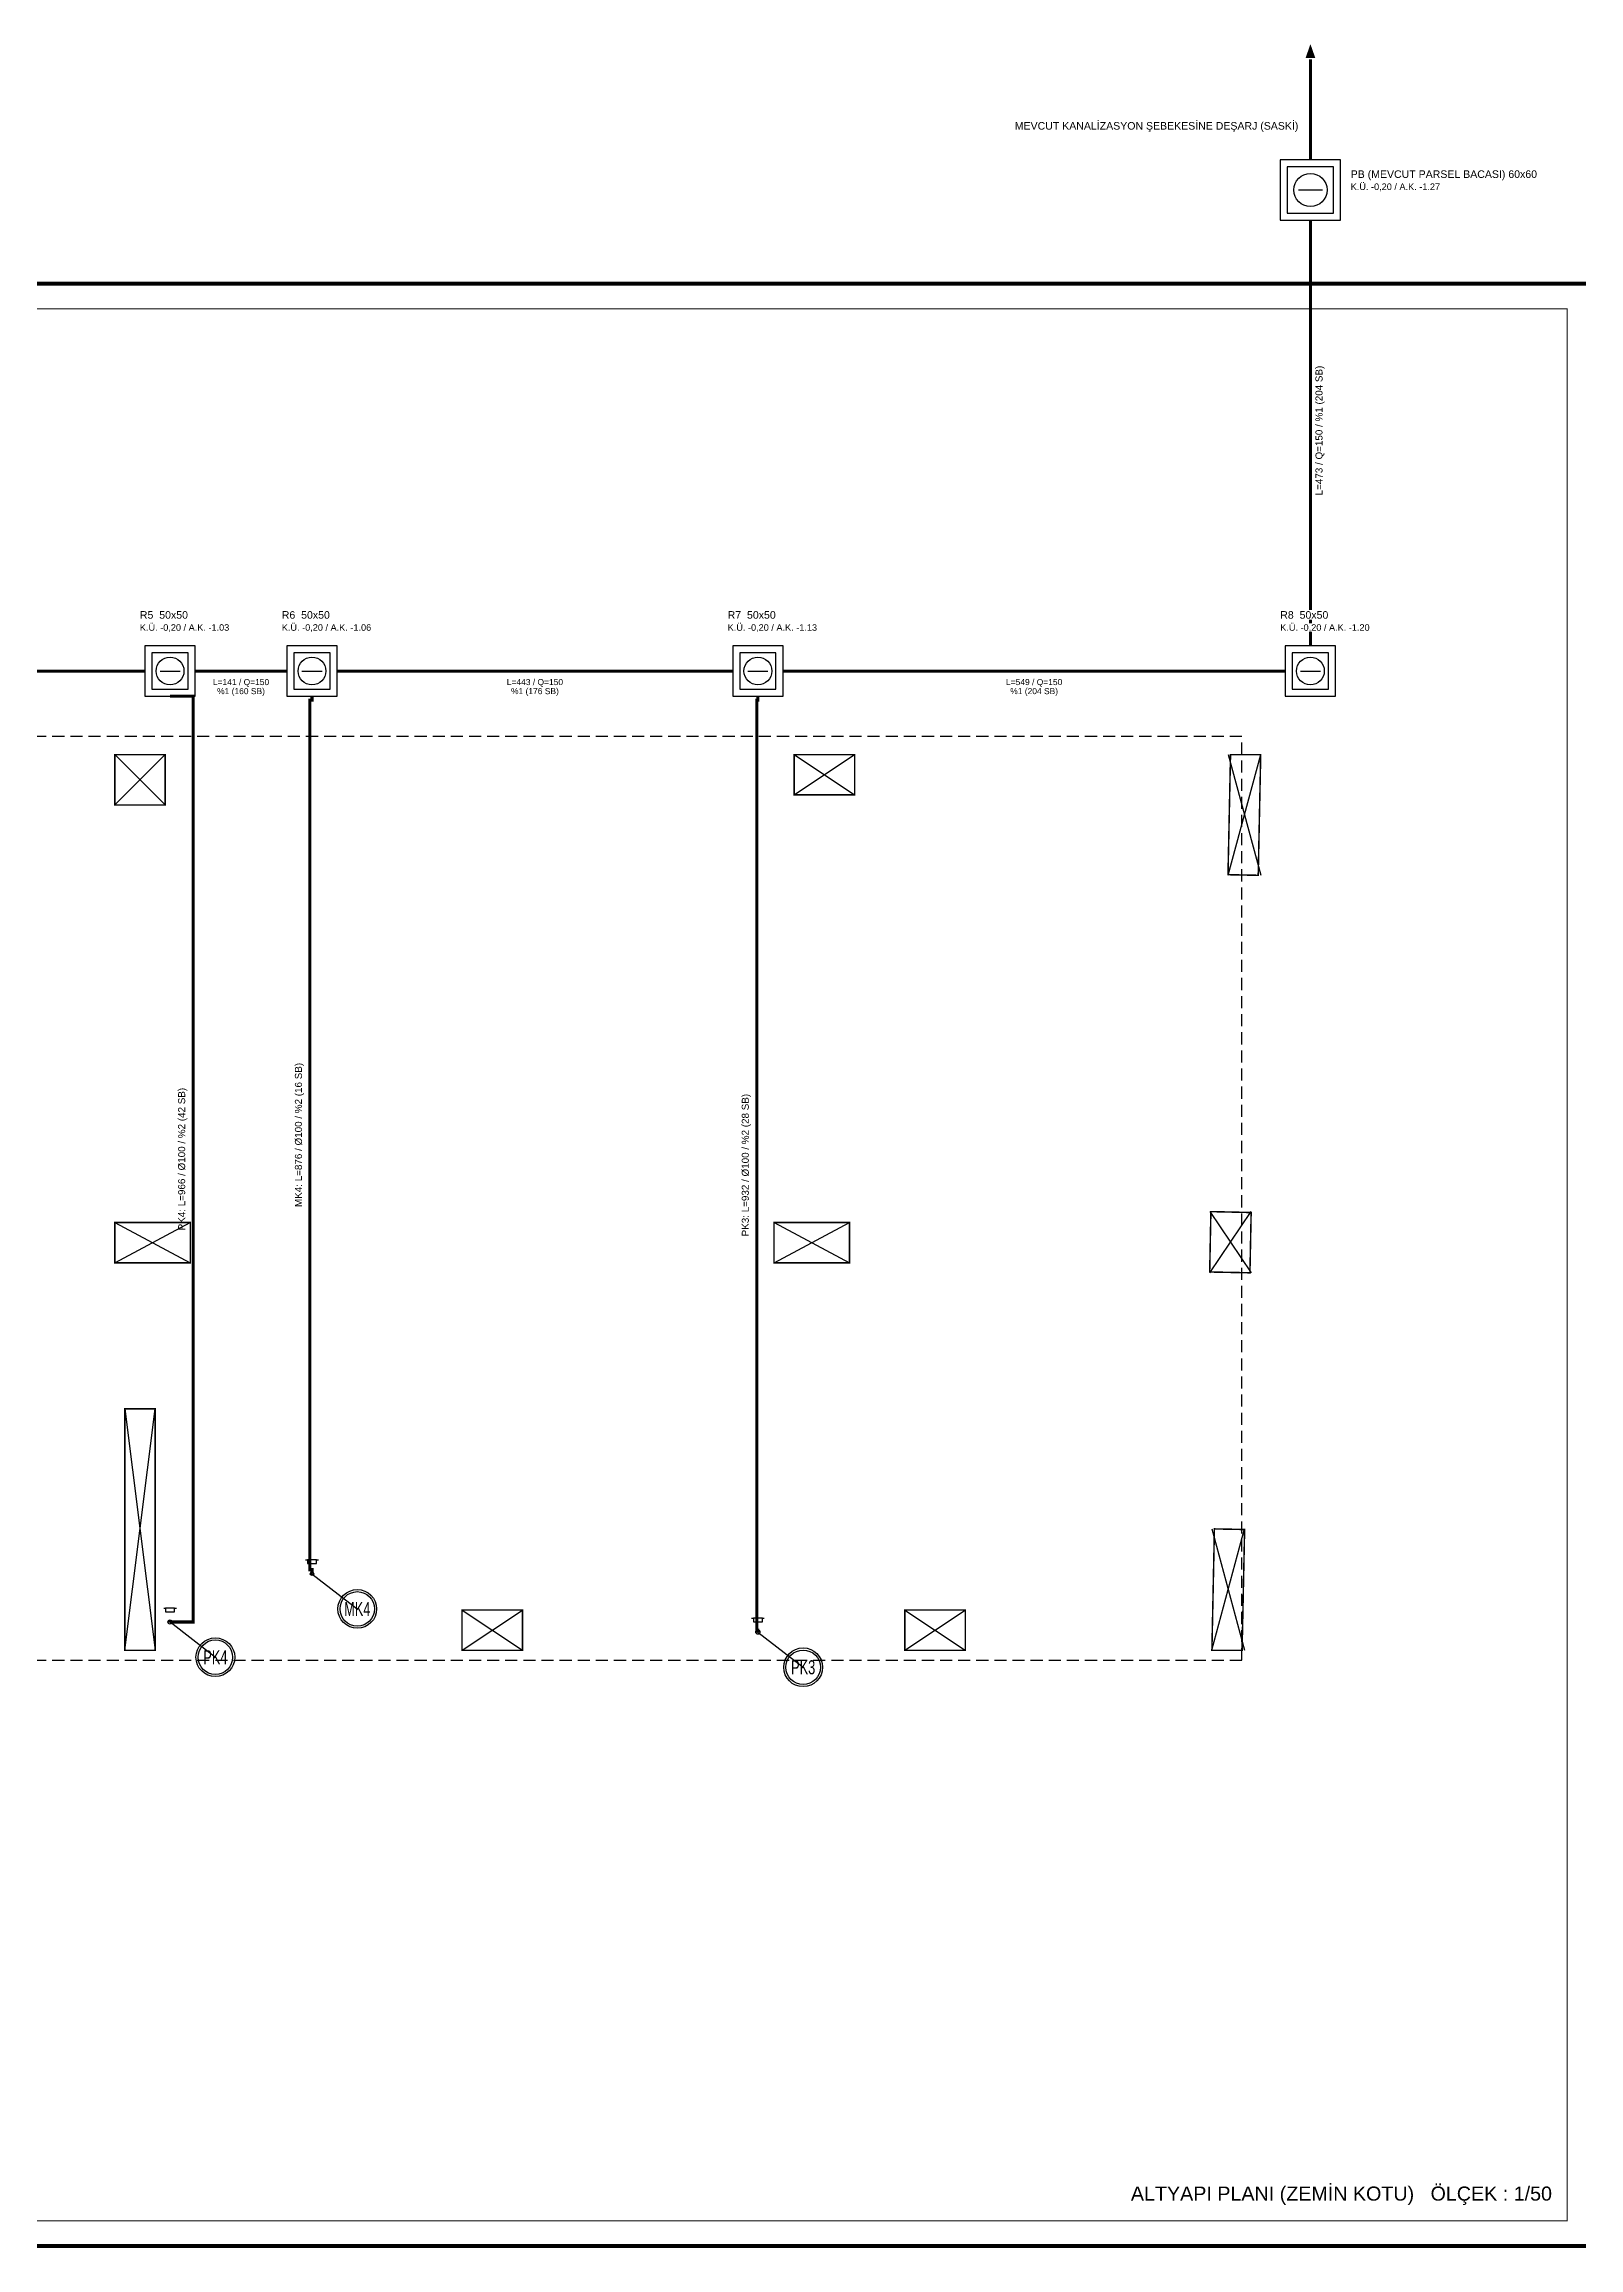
# Model space of a CAD drawing. Header units: centimetres. Extents: x -3952 to 26292, y -15092 to -10712.
# Drawn here: x 2262 to 3787, y -12902 to -10712 of the extents above; entities that cross this region are included whole.
import ezdxf
from ezdxf.enums import TextEntityAlignment as Align

# ---------------------------------------------------------------- set-up
doc = ezdxf.new("R2010")
doc.units = ezdxf.units.CM
doc.linetypes.add('DASHED', pattern=[18, 12, -6])
doc.linetypes.add('PIS', pattern=[38, 30, -8])
for name, color, linetype in [('MIMARI-KOLON', 8, 'Continuous'), ('MTY-BINA-HATTI', 8, 'DASHED'), ('MTY-PAFTA', 7, 'Continuous'), ('MTY-PIS-SU-BORUSU', 6, 'PIS'), ('MTY-PISSU-CAP', 211, 'Continuous'), ('MTY-PISSU-KOLON', 211, 'DASHED'), ('MTY-PISSU-KOLONNO', 211, 'Continuous'), ('MTY-ROGAR', 5, 'Continuous'), ('MTY-TEFRIS', 15, 'Continuous')]:
    doc.layers.add(name, color=color, linetype=linetype)
doc.layers.add('ROTAS-PAFTA-SINIRI', color=8, linetype='Continuous', plot=False)
doc.styles.add('ANOTATIVO', font='arial.ttf')
doc.styles.add('ROTAS', font='arial.ttf')

# ---------------------------------------------------------------- blocks, each defined once
blk = doc.blocks.new('ROTAS_PAFTA')
blk.add_lwpolyline([(0, 0), (1, 0), (1, 1), (0, 1)], close=True)
blk = doc.blocks.new('MTY-PIS SU KOLON')
at = {"layer": 'MTY-PISSU-KOLON', "linetype": 'Continuous', "lineweight": -3}
blk.add_hatch(color=256, dxfattribs=at).paths.add_polyline_path([(-2.7, -0.1, 0.848135), (0, -0.1, -0.848135), (2.7, -0.1, 0.414214), (0, 2.6, 0.414214)])
blk.add_circle((0, 0), 3.5, dxfattribs=at)
blk = doc.blocks.new('MTY-KOLON NO PIS SU')
at = {"color": 6, "linetype": 'Continuous', "ltscale": 100}
blk.add_circle((0, 0), 27.5, dxfattribs=at)
at = {"color": 7, "linetype": 'Continuous', "ltscale": 100}
blk.add_circle((0, 0), 24.5, dxfattribs=at)
at = {"style": 'ANOTATIVO', "width": 0.65}
blk.add_attdef('K', text='', height=20, dxfattribs=at).set_placement((0, 0), align=Align.MIDDLE_CENTER)

msp = doc.modelspace()

# ---------------------------------------------------------------- linework, layer by layer
at = {"layer": 'MIMARI-KOLON'}
for p, q in [((2332.1, -11468.1), (2382.1, -11418.1)), ((2332.1, -11418.1), (2382.1, -11468.1)), ((3007.1, -11458.1), (3067.1, -11418.1)), ((3007.1, -11418.1), (3067.1, -11458.1)), ((3438.1, -11538), (3470.6, -11418.1)), ((3438.1, -11418.1), (3470.6, -11538)), ((2332.1, -11923.1), (2407.1, -11883.1)), ((2332.1, -11883.1), (2407.1, -11923.1)), ((2987.1, -11923.1), (3062.1, -11883.1)), ((2987.1, -11883.1), (3062.1, -11923.1)), ((3419.9, -11933), (3461.1, -11872.2)), ((3419.9, -11872.2), (3461.1, -11933)), ((2342.1, -12308.1), (2372.1, -12068.1)), ((2342.1, -12068.1), (2372.1, -12308.1)), ((3422.1, -12308.1), (3454.6, -12187.5)), ((3422.1, -12187.5), (3454.6, -12308.1)), ((2677.1, -12308.1), (2737.1, -12268.1)), ((2677.1, -12268.1), (2737.1, -12308.1)), ((3117.1, -12308.1), (3177.1, -12268.1)), ((3117.1, -12268.1), (3177.1, -12308.1))]:
    msp.add_line(p, q, dxfattribs=at)
at = {"layer": 'MIMARI-KOLON', "const_width": 1.5}
for points in [[(2332.1, -11418.1), (2382.1, -11418.1), (2382.1, -11468.1), (2332.1, -11468.1), (2332.1, -11418.1)], [(3007.1, -11418.1), (3067.1, -11418.1), (3067.1, -11458.1), (3007.1, -11458.1), (3007.1, -11418.1)], [(3440.6, -11418.1), (3470.6, -11418.1), (3468.1, -11538), (3438.1, -11537.4), (3440.6, -11418.1)], [(2332.1, -11883.1), (2407.1, -11883.1), (2407.1, -11923.1), (2332.1, -11923.1), (2332.1, -11883.1)], [(2987.1, -11883.1), (3062.1, -11883.1), (3062.1, -11923.1), (2987.1, -11923.1), (2987.1, -11883.1)], [(3421.1, -11872.2), (3461.1, -11873.1), (3459.9, -11933), (3419.9, -11932.2), (3421.1, -11872.2)], [(2342.1, -12068.1), (2372.1, -12068.1), (2372.1, -12308.1), (2342.1, -12308.1), (2342.1, -12068.1)], [(3424.6, -12187.5), (3454.6, -12188.1), (3452.1, -12308.1), (3422.1, -12308.1), (3424.6, -12187.5)], [(2677.1, -12268.1), (2737.1, -12268.1), (2737.1, -12308.1), (2677.1, -12308.1), (2677.1, -12268.1)], [(3117.1, -12268.1), (3177.1, -12268.1), (3177.1, -12308.1), (3117.1, -12308.1), (3117.1, -12268.1)]]:
    msp.add_lwpolyline(points, close=True, dxfattribs=at)
at = {"layer": 'MTY-BINA-HATTI'}
msp.add_lwpolyline([(380, -12318), (3452, -12318), (3452, -11400), (380, -11400)], close=True, dxfattribs=at)
at = {"layer": 'MTY-PAFTA'}
for points, const_width in [([(0, -12900), (3800, -12900), (3800, -10950), (0, -10950)], 4), ([(25, -12875), (3775, -12875), (3775, -10975), (25, -10975)], 1)]:
    msp.add_lwpolyline(points, close=True, dxfattribs=dict(at, const_width=const_width))
at = {"layer": 'MTY-PIS-SU-BORUSU'}
for p, q in [((2521.7, -12218.2), (2523.4, -12218.2)), ((2532.6, -12218.2), (2534.3, -12218.2)), ((2380.7, -12266.2), (2382.4, -12266.2)), ((2391.6, -12266.2), (2393.3, -12266.2)), ((2964.7, -12276.2), (2966.4, -12276.2)), ((2975.6, -12276.2), (2977.3, -12276.2))]:
    msp.add_line(p, q, dxfattribs=at)
at = {"layer": 'MTY-PIS-SU-BORUSU', "const_width": 3}
for points in [[(3520, -10827), (3520, -10727)], [(3520, -11310), (3520, -10887)], [(1932, -11335), (2362, -11335)], [(2412, -11335), (2503, -11335)], [(2553, -11335), (2946, -11335)], [(2996, -11335), (3495, -11335)], [(2387, -12280), (2410, -12280), (2410, -11360), (2387, -11360)], [(2528, -12232), (2528, -12228), (2526, -12228), (2526, -11364), (2528, -11364), (2528, -11360)], [(2971, -12290), (2971, -12288), (2970, -12288), (2970, -11364), (2971, -11364), (2971, -11360)]]:
    msp.add_lwpolyline(points, dxfattribs=at)
at = {"layer": 'MTY-PIS-SU-BORUSU'}
for points in [[(2523.5, -12221.8), (2532.5, -12221.8), (2532.5, -12218.2), (2523.5, -12218.2)], [(2382.5, -12269.8), (2391.5, -12269.8), (2391.5, -12266.2), (2382.5, -12266.2)], [(2966.5, -12279.8), (2975.5, -12279.8), (2975.5, -12276.2), (2966.5, -12276.2)]]:
    msp.add_lwpolyline(points, close=True, dxfattribs=at)
msp.add_solid([(3520, -10712), (3524.9, -10726), (3515.1, -10726)], dxfattribs=at)
at = {"layer": 'MTY-PISSU-KOLONNO'}
for p, q in [((2528, -12232), (2573, -12267)), ((2387, -12280), (2432, -12315)), ((2971, -12290), (3016, -12325))]:
    msp.add_line(p, q, dxfattribs=at)
at = {"layer": 'MTY-ROGAR'}
for p, q in [((3508, -10857), (3532, -10857)), ((2377, -11335), (2397, -11335)), ((2518, -11335), (2538, -11335)), ((2961, -11335), (2981, -11335)), ((3510, -11335), (3530, -11335))]:
    msp.add_line(p, q, dxfattribs=at)
for points in [[(3490, -10887), (3550, -10887), (3550, -10827), (3490, -10827)], [(3497, -10880), (3543, -10880), (3543, -10834), (3497, -10834)], [(2362, -11360), (2412, -11360), (2412, -11310), (2362, -11310)], [(2369, -11353), (2405, -11353), (2405, -11317), (2369, -11317)], [(2503, -11360), (2553, -11360), (2553, -11310), (2503, -11310)], [(2510, -11353), (2546, -11353), (2546, -11317), (2510, -11317)], [(2946, -11360), (2996, -11360), (2996, -11310), (2946, -11310)], [(2953, -11353), (2989, -11353), (2989, -11317), (2953, -11317)], [(3495, -11360), (3545, -11360), (3545, -11310), (3495, -11310)], [(3502, -11353), (3538, -11353), (3538, -11317), (3502, -11317)]]:
    msp.add_lwpolyline(points, close=True, dxfattribs=at)
for centre, radius in [((3520, -10857), 16.5), ((2387, -11335), 13.8), ((2528, -11335), 13.8), ((2971, -11335), 13.8), ((3520, -11335), 13.8)]:
    msp.add_circle(centre, radius, dxfattribs=at)

# ---------------------------------------------------------------- block references
at = {"layer": 'MTY-PISSU-KOLONNO'}
ref = msp.add_blockref('MTY-KOLON NO PIS SU', (2573, -12267), dxfattribs=dict(at, xscale=0.7, yscale=0.7))
ref.add_attrib('K', 'MK4', dxfattribs={"height": 14, "style": 'ANOTATIVO', "width": 0.65}).set_placement((2573, -12267), align=Align.MIDDLE_CENTER)
ref = msp.add_blockref('MTY-KOLON NO PIS SU', (2432, -12315), dxfattribs=dict(at, xscale=0.7, yscale=0.7))
ref.add_attrib('K', 'PK4', dxfattribs={"height": 14, "style": 'ANOTATIVO', "width": 0.65}).set_placement((2432, -12315), align=Align.MIDDLE_CENTER)
ref = msp.add_blockref('MTY-KOLON NO PIS SU', (3016, -12325), dxfattribs=dict(at, xscale=0.7, yscale=0.7))
ref.add_attrib('K', 'PK3', dxfattribs={"height": 14, "style": 'ANOTATIVO', "width": 0.65}).set_placement((3016, -12325), align=Align.MIDDLE_CENTER)
at = {"layer": 'MTY-TEFRIS'}
for p, xscale, yscale in [((2528, -12232), 0.5, 0.5), ((2387, -12280), 0.6, 0.6), ((2971, -12290), 0.6, 0.6)]:
    msp.add_blockref('MTY-PIS SU KOLON', p, dxfattribs=dict(at, xscale=xscale, yscale=yscale))
at = {"layer": 'ROTAS-PAFTA-SINIRI', "xscale": 3800, "yscale": 1950}
msp.add_blockref('ROTAS_PAFTA', (0, -12900), dxfattribs=at)

# ---------------------------------------------------------------- texts
at = {"layer": 'MTY-PAFTA', "style": 'ROTAS'}
msp.add_text('ALTYAPI PLANI (ZEMİN KOTU)   ÖLÇEK : 1/50', height=14, dxfattribs=at).set_placement((3760, -12855), align=Align.RIGHT)
at = {"layer": 'MTY-PISSU-CAP', "style": 'ROTAS'}
msp.add_text('MEVCUT KANALİZASYON ŞEBEKESİNE DEŞARJ (SASKİ)', height=7.5, dxfattribs=at).set_placement((3508, -10797), align=Align.RIGHT)
for s, p in [('L=473 / Q=150 / %1 (204 SB)', (3532, -11096)), ('MK4: L=876 / Ø100 / %2 (16 SB)', (2518, -11796)), ('PK4: L=966 / Ø100 / %2 (42 SB)', (2402, -11820)), ('PK3: L=932 / Ø100 / %2 (28 SB)', (2962, -11826))]:
    msp.add_text(s, height=7, rotation=90, dxfattribs=at).set_placement(p, align=Align.CENTER)
for s, p in [('L=141 / Q=150', (2457.5, -11349)), ('L=443 / Q=150', (2749.5, -11349)), ('L=549 / Q=150', (3245.5, -11349)), ('%1 (160 SB)', (2457.5, -11358)), ('%1 (176 SB)', (2749.5, -11358)), ('%1 (204 SB)', (3245.5, -11358))]:
    msp.add_text(s, height=6, dxfattribs=at).set_placement(p, align=Align.CENTER)
at = {"layer": 'MTY-ROGAR', "style": 'ROTAS'}
for s, height, p in [('PB (MEVCUT PARSEL BACASI) 60x60', 7.5, (3560, -10845)), ('K.Ü. -0,20 / A.K. -1.27', 6.5, (3560, -10857)), ('R5  50x50', 7.5, (2357, -11283)), ('R6  50x50', 7.5, (2498, -11283)), ('R7  50x50', 7.5, (2941, -11283)), ('K.Ü. -0,20 / A.K. -1.03', 6.5, (2357, -11295)), ('K.Ü. -0,20 / A.K. -1.06', 6.5, (2498, -11295)), ('K.Ü. -0,20 / A.K. -1.13', 6.5, (2941, -11295))]:
    msp.add_text(s, height=height, dxfattribs=at).set_placement(p)

# ---------------------------------------------------------------- next in the draw order: wipeouts: each hides what was drawn before it
msp.add_wipeout([(3532.9, -11284), (3489, -11284), (3489, -11274.5), (3532.9, -11274.5)])

# ---------------------------------------------------------------- next in the draw order: wipeouts: each hides what was drawn before it
msp.add_wipeout([(3583.7, -11296), (3489, -11296), (3489, -11287.5), (3583.7, -11287.5)])

# ---------------------------------------------------------------- next in the draw order: texts
for s, height, p in [('R8  50x50', 7.5, (3490, -11283)), ('K.Ü. -0,20 / A.K. -1.20', 6.5, (3490, -11295))]:
    msp.add_text(s, height=height, dxfattribs=at).set_placement(p)

doc.saveas('drawing.dxf')
